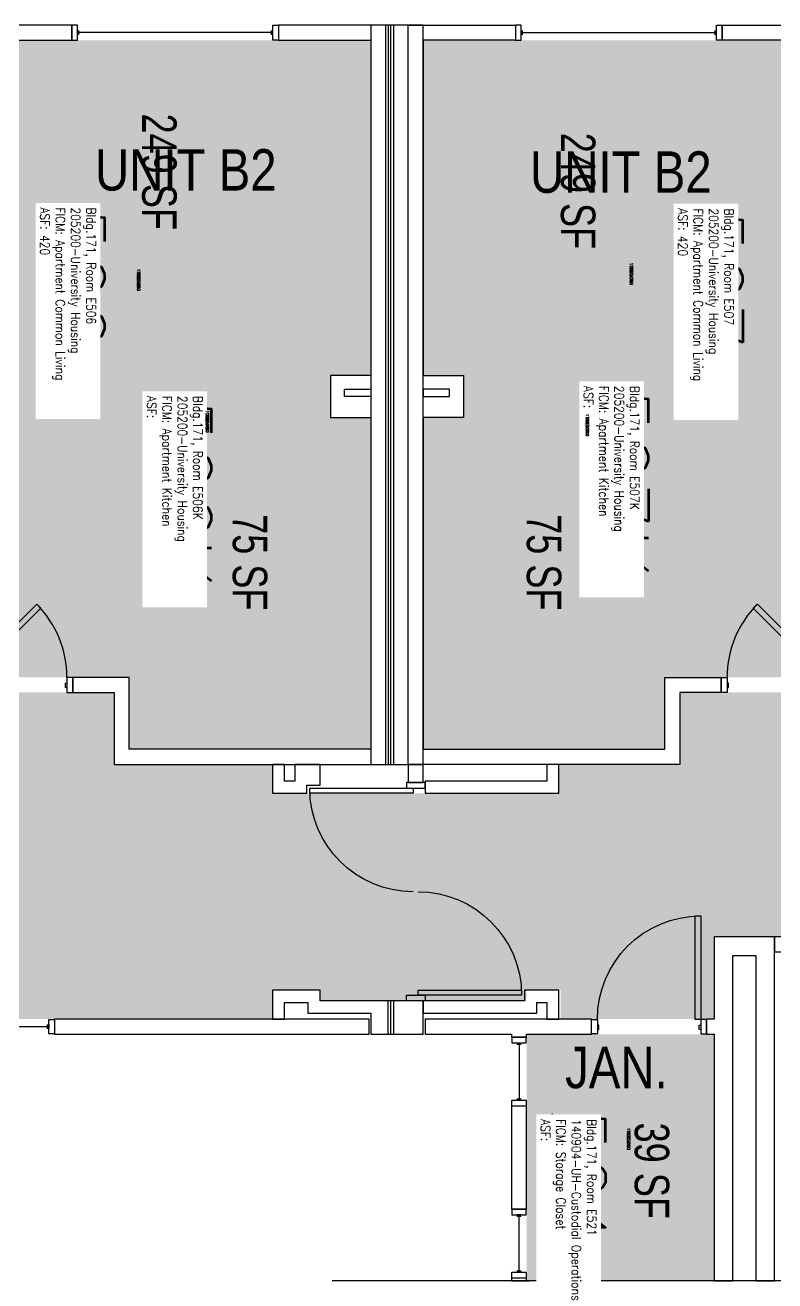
# Model space of a CAD drawing. Header units: inches. Extents: x 9163 to 12690, y -254 to 1288.
# Drawn here: x 10894.7 to 11155.8, y 829.5 to 1266.5 of the extents above; entities that cross this region are included whole.
import ezdxf
from ezdxf.enums import TextEntityAlignment as Align

# ---------------------------------------------------------------- set-up
doc = ezdxf.new("R2010")
doc.units = ezdxf.units.IN
doc.header["$LTSCALE"] = 48
doc.header["$MEASUREMENT"] = 0
for name, color, linetype in [('A-AREA-IDEN', 1, 'Continuous'), ('A-DOOR', 2, 'Continuous'), ('A-GLAZ', 1, 'Continuous'), ('A-IDEN-RNUM', 7, 'Continuous'), ('A-IDEN-SNUM', 4, 'Continuous'), ('A-IDEN-VNUM', 4, 'Continuous'), ('A-WALL', 5, 'Continuous'), ('AREA-TEXT', 3, 'Continuous'), ('Rooms-Category-Color', 7, 'Continuous'), ('Rooms-College-Color', 7, 'Continuous'), ('Rooms-Department-Color', 7, 'Continuous'), ('Rooms-Division-Color', 7, 'Continuous'), ('Rooms-Information', 7, 'Continuous')]:
    doc.layers.add(name, color=color, linetype=linetype)
doc.styles.add('AREA', font='arial.ttf', dxfattribs={"width": 0.75, "height": 12})
doc.styles.add('ROOMSNUMBER', font='txt.shx', dxfattribs={"height": 0.03})
doc.styles.add('ROOMVNUMBER', font='simplex.shx', dxfattribs={"width": 0.85})
doc.styles.get("Standard").update_dxf_attribs({"font": 'ARIALN.TTF'})

msp = doc.modelspace()

# ---------------------------------------------------------------- hatches: boundary and pattern name
at = {"layer": 'Rooms-Category-Color', "true_color": 0x728ef3}
for points in [[(11015.08, 1144.63), (10930.94, 1144.63), (10930.94, 1039.51), (10869.81, 1039.51), (10869.81, 1048.46), (10864.56, 1048.46), (10864.56, 1039.51), (10843.37, 1039.51), (10843.37, 1088.88), (10864.56, 1088.88), (10864.56, 1082.46), (10869.81, 1082.46), (10869.81, 1096.13), (10838.12, 1096.13), (10838.12, 1082.26), (10809.37, 1082.26), (10809.37, 1096.13), (10633.33, 1096.13), (10633.33, 1082.26), (10604.58, 1082.26), (10604.58, 1140.26), (10879.58, 1140.26), (10879.58, 1261.26), (11015.08, 1261.26)], [(11033.33, 1144.63), (11117.48, 1144.63), (11117.48, 1039.51), (11178.6, 1039.51), (11178.6, 1048.46), (11183.85, 1048.46), (11183.85, 1039.51), (11205.05, 1039.51), (11205.05, 1088.88), (11183.85, 1088.88), (11183.85, 1082.46), (11178.6, 1082.46), (11178.6, 1096.13), (11210.3, 1096.13), (11210.3, 1082.26), (11239.05, 1082.26), (11239.05, 1096.13), (11415.08, 1096.13), (11415.08, 1082.26), (11443.83, 1082.26), (11443.83, 1140.26), (11168.83, 1140.26), (11168.83, 1261.26), (11033.33, 1261.26)], [(10930.94, 1014.51), (10930.94, 1144.63), (11001.08, 1144.63), (11001.08, 1130.01), (11015.08, 1130.01), (11015.08, 1014.51)], [(11117.48, 1014.51), (11117.48, 1144.63), (11047.33, 1144.63), (11047.33, 1130.01), (11033.33, 1130.01), (11033.33, 1014.51)], [(11069.33, 915.36), (11069.33, 829.5), (11134.58, 829.5), (11134.58, 915.36)]]:
    msp.add_hatch(color=171, dxfattribs=at).paths.add_polyline_path(points)
at = {"layer": 'Rooms-Category-Color', "true_color": 0xadadad}
for points in [[(11027.46, 926.93), (11026.93, 999.18), (10980.83, 999.18), (10980.83, 1009.26), (10925.69, 1009.26), (10925.69, 1034.26), (10843.37, 1034.26), (10843.37, 1009.26), (10416.27, 1009.26), (10206, 798.98), (10188.32, 816.66), (10130.11, 758.45), (10147.79, 740.77), (9631.02, 224.01), (9613.34, 241.68), (9555.13, 183.47), (9572.81, 165.79), (9505.89, 98.87), (9517.47, 87.29), (9506.15, 75.98), (9498.72, 68.54), (9513.59, 53.35), (9544.69, 22.24), (9691.06, 169.49), (9691.77, 170.2), (9676.92, 185.05), (9743.84, 251.97), (9761.52, 234.29), (9819.73, 292.51), (9802.05, 310.18), (10318.82, 826.95), (10336.49, 809.27), (10394.71, 867.48), (10377.03, 885.16), (10443.95, 952.08), (10554.07, 841.95), (10632.39, 920.61), (10980.83, 920.61), (10980.83, 930.68), (10997.46, 930.68), (10997.46, 926.93)], [(11567.83, 1009.26), (11205.05, 1009.26), (11205.05, 1034.26), (11122.73, 1034.26), (11122.73, 1009.26), (11080.58, 1009.26), (11080.58, 999.18), (11026.93, 999.18), (11027.46, 926.93), (11069.21, 926.93), (11069.21, 930.68), (11081.21, 930.68), (11081.21, 920.62), (11134.61, 920.63), (11134.58, 949.26), (11241.71, 949.26), (11241.71, 829.5), (11258.83, 829.5), (11340.08, 829.5), (11340.08, 949.88), (11559.83, 949.88), (11559.83, 949.26), (11567.83, 949.26)]]:
    msp.add_hatch(color=253, dxfattribs=at).paths.add_polyline_path(points)
at = {"layer": 'Rooms-College-Color', "true_color": 0xadadad}
for points in [[(11015.08, 1144.63), (10930.94, 1144.63), (10930.94, 1039.51), (10869.81, 1039.51), (10869.81, 1048.46), (10864.56, 1048.46), (10864.56, 1039.51), (10843.37, 1039.51), (10843.37, 1088.88), (10864.56, 1088.88), (10864.56, 1082.46), (10869.81, 1082.46), (10869.81, 1096.13), (10838.12, 1096.13), (10838.12, 1082.26), (10809.37, 1082.26), (10809.37, 1096.13), (10633.33, 1096.13), (10633.33, 1082.26), (10604.58, 1082.26), (10604.58, 1140.26), (10879.58, 1140.26), (10879.58, 1261.26), (11015.08, 1261.26)], [(11033.33, 1144.63), (11117.48, 1144.63), (11117.48, 1039.51), (11178.6, 1039.51), (11178.6, 1048.46), (11183.85, 1048.46), (11183.85, 1039.51), (11205.05, 1039.51), (11205.05, 1088.88), (11183.85, 1088.88), (11183.85, 1082.46), (11178.6, 1082.46), (11178.6, 1096.13), (11210.3, 1096.13), (11210.3, 1082.26), (11239.05, 1082.26), (11239.05, 1096.13), (11415.08, 1096.13), (11415.08, 1082.26), (11443.83, 1082.26), (11443.83, 1140.26), (11168.83, 1140.26), (11168.83, 1261.26), (11033.33, 1261.26)], [(10930.94, 1014.51), (10930.94, 1144.63), (11001.08, 1144.63), (11001.08, 1130.01), (11015.08, 1130.01), (11015.08, 1014.51)], [(11117.48, 1014.51), (11117.48, 1144.63), (11047.33, 1144.63), (11047.33, 1130.01), (11033.33, 1130.01), (11033.33, 1014.51)], [(11027.46, 926.93), (11026.93, 999.18), (10980.83, 999.18), (10980.83, 1009.26), (10925.69, 1009.26), (10925.69, 1034.26), (10843.37, 1034.26), (10843.37, 1009.26), (10416.27, 1009.26), (10206, 798.98), (10188.32, 816.66), (10130.11, 758.45), (10147.79, 740.77), (9631.02, 224.01), (9613.34, 241.68), (9555.13, 183.47), (9572.81, 165.79), (9505.89, 98.87), (9517.47, 87.29), (9506.15, 75.98), (9498.72, 68.54), (9513.59, 53.35), (9544.69, 22.24), (9691.06, 169.49), (9691.77, 170.2), (9676.92, 185.05), (9743.84, 251.97), (9761.52, 234.29), (9819.73, 292.51), (9802.05, 310.18), (10318.82, 826.95), (10336.49, 809.27), (10394.71, 867.48), (10377.03, 885.16), (10443.95, 952.08), (10554.07, 841.95), (10632.39, 920.61), (10980.83, 920.61), (10980.83, 930.68), (10997.46, 930.68), (10997.46, 926.93)], [(11567.83, 1009.26), (11205.05, 1009.26), (11205.05, 1034.26), (11122.73, 1034.26), (11122.73, 1009.26), (11080.58, 1009.26), (11080.58, 999.18), (11026.93, 999.18), (11027.46, 926.93), (11069.21, 926.93), (11069.21, 930.68), (11081.21, 930.68), (11081.21, 920.62), (11134.61, 920.63), (11134.58, 949.26), (11241.71, 949.26), (11241.71, 829.5), (11258.83, 829.5), (11340.08, 829.5), (11340.08, 949.88), (11559.83, 949.88), (11559.83, 949.26), (11567.83, 949.26)], [(11069.33, 915.36), (11069.33, 829.5), (11134.58, 829.5), (11134.58, 915.36)]]:
    msp.add_hatch(color=253, dxfattribs=at).paths.add_polyline_path(points)
at = {"layer": 'Rooms-Department-Color', "true_color": 0x604aed}
for points in [[(11015.08, 1144.63), (10930.94, 1144.63), (10930.94, 1039.51), (10869.81, 1039.51), (10869.81, 1048.46), (10864.56, 1048.46), (10864.56, 1039.51), (10843.37, 1039.51), (10843.37, 1088.88), (10864.56, 1088.88), (10864.56, 1082.46), (10869.81, 1082.46), (10869.81, 1096.13), (10838.12, 1096.13), (10838.12, 1082.26), (10809.37, 1082.26), (10809.37, 1096.13), (10633.33, 1096.13), (10633.33, 1082.26), (10604.58, 1082.26), (10604.58, 1140.26), (10879.58, 1140.26), (10879.58, 1261.26), (11015.08, 1261.26)], [(11033.33, 1144.63), (11117.48, 1144.63), (11117.48, 1039.51), (11178.6, 1039.51), (11178.6, 1048.46), (11183.85, 1048.46), (11183.85, 1039.51), (11205.05, 1039.51), (11205.05, 1088.88), (11183.85, 1088.88), (11183.85, 1082.46), (11178.6, 1082.46), (11178.6, 1096.13), (11210.3, 1096.13), (11210.3, 1082.26), (11239.05, 1082.26), (11239.05, 1096.13), (11415.08, 1096.13), (11415.08, 1082.26), (11443.83, 1082.26), (11443.83, 1140.26), (11168.83, 1140.26), (11168.83, 1261.26), (11033.33, 1261.26)], [(10930.94, 1014.51), (10930.94, 1144.63), (11001.08, 1144.63), (11001.08, 1130.01), (11015.08, 1130.01), (11015.08, 1014.51)], [(11117.48, 1014.51), (11117.48, 1144.63), (11047.33, 1144.63), (11047.33, 1130.01), (11033.33, 1130.01), (11033.33, 1014.51)], [(11069.33, 915.36), (11069.33, 829.5), (11134.58, 829.5), (11134.58, 915.36)]]:
    msp.add_hatch(color=173, dxfattribs=at).paths.add_polyline_path(points)
at = {"layer": 'Rooms-Department-Color', "true_color": 0xacacac}
for points in [[(11027.46, 926.93), (11026.93, 999.18), (10980.83, 999.18), (10980.83, 1009.26), (10925.69, 1009.26), (10925.69, 1034.26), (10843.37, 1034.26), (10843.37, 1009.26), (10416.27, 1009.26), (10206, 798.98), (10188.32, 816.66), (10130.11, 758.45), (10147.79, 740.77), (9631.02, 224.01), (9613.34, 241.68), (9555.13, 183.47), (9572.81, 165.79), (9505.89, 98.87), (9517.47, 87.29), (9506.15, 75.98), (9498.72, 68.54), (9513.59, 53.35), (9544.69, 22.24), (9691.06, 169.49), (9691.77, 170.2), (9676.92, 185.05), (9743.84, 251.97), (9761.52, 234.29), (9819.73, 292.51), (9802.05, 310.18), (10318.82, 826.95), (10336.49, 809.27), (10394.71, 867.48), (10377.03, 885.16), (10443.95, 952.08), (10554.07, 841.95), (10632.39, 920.61), (10980.83, 920.61), (10980.83, 930.68), (10997.46, 930.68), (10997.46, 926.93)], [(11567.83, 1009.26), (11205.05, 1009.26), (11205.05, 1034.26), (11122.73, 1034.26), (11122.73, 1009.26), (11080.58, 1009.26), (11080.58, 999.18), (11026.93, 999.18), (11027.46, 926.93), (11069.21, 926.93), (11069.21, 930.68), (11081.21, 930.68), (11081.21, 920.62), (11134.61, 920.63), (11134.58, 949.26), (11241.71, 949.26), (11241.71, 829.5), (11258.83, 829.5), (11340.08, 829.5), (11340.08, 949.88), (11559.83, 949.88), (11559.83, 949.26), (11567.83, 949.26)]]:
    msp.add_hatch(color=253, dxfattribs=at).paths.add_polyline_path(points)
at = {"layer": 'Rooms-Division-Color', "true_color": 0x604aed}
for points in [[(11015.08, 1144.63), (10930.94, 1144.63), (10930.94, 1039.51), (10869.81, 1039.51), (10869.81, 1048.46), (10864.56, 1048.46), (10864.56, 1039.51), (10843.37, 1039.51), (10843.37, 1088.88), (10864.56, 1088.88), (10864.56, 1082.46), (10869.81, 1082.46), (10869.81, 1096.13), (10838.12, 1096.13), (10838.12, 1082.26), (10809.37, 1082.26), (10809.37, 1096.13), (10633.33, 1096.13), (10633.33, 1082.26), (10604.58, 1082.26), (10604.58, 1140.26), (10879.58, 1140.26), (10879.58, 1261.26), (11015.08, 1261.26)], [(11033.33, 1144.63), (11117.48, 1144.63), (11117.48, 1039.51), (11178.6, 1039.51), (11178.6, 1048.46), (11183.85, 1048.46), (11183.85, 1039.51), (11205.05, 1039.51), (11205.05, 1088.88), (11183.85, 1088.88), (11183.85, 1082.46), (11178.6, 1082.46), (11178.6, 1096.13), (11210.3, 1096.13), (11210.3, 1082.26), (11239.05, 1082.26), (11239.05, 1096.13), (11415.08, 1096.13), (11415.08, 1082.26), (11443.83, 1082.26), (11443.83, 1140.26), (11168.83, 1140.26), (11168.83, 1261.26), (11033.33, 1261.26)], [(10930.94, 1014.51), (10930.94, 1144.63), (11001.08, 1144.63), (11001.08, 1130.01), (11015.08, 1130.01), (11015.08, 1014.51)], [(11117.48, 1014.51), (11117.48, 1144.63), (11047.33, 1144.63), (11047.33, 1130.01), (11033.33, 1130.01), (11033.33, 1014.51)], [(11069.33, 915.36), (11069.33, 829.5), (11134.58, 829.5), (11134.58, 915.36)]]:
    msp.add_hatch(color=173, dxfattribs=at).paths.add_polyline_path(points)
at = {"layer": 'Rooms-Division-Color', "true_color": 0xadadad}
for points in [[(11027.46, 926.93), (11026.93, 999.18), (10980.83, 999.18), (10980.83, 1009.26), (10925.69, 1009.26), (10925.69, 1034.26), (10843.37, 1034.26), (10843.37, 1009.26), (10416.27, 1009.26), (10206, 798.98), (10188.32, 816.66), (10130.11, 758.45), (10147.79, 740.77), (9631.02, 224.01), (9613.34, 241.68), (9555.13, 183.47), (9572.81, 165.79), (9505.89, 98.87), (9517.47, 87.29), (9506.15, 75.98), (9498.72, 68.54), (9513.59, 53.35), (9544.69, 22.24), (9691.06, 169.49), (9691.77, 170.2), (9676.92, 185.05), (9743.84, 251.97), (9761.52, 234.29), (9819.73, 292.51), (9802.05, 310.18), (10318.82, 826.95), (10336.49, 809.27), (10394.71, 867.48), (10377.03, 885.16), (10443.95, 952.08), (10554.07, 841.95), (10632.39, 920.61), (10980.83, 920.61), (10980.83, 930.68), (10997.46, 930.68), (10997.46, 926.93)], [(11567.83, 1009.26), (11205.05, 1009.26), (11205.05, 1034.26), (11122.73, 1034.26), (11122.73, 1009.26), (11080.58, 1009.26), (11080.58, 999.18), (11026.93, 999.18), (11027.46, 926.93), (11069.21, 926.93), (11069.21, 930.68), (11081.21, 930.68), (11081.21, 920.62), (11134.61, 920.63), (11134.58, 949.26), (11241.71, 949.26), (11241.71, 829.5), (11258.83, 829.5), (11340.08, 829.5), (11340.08, 949.88), (11559.83, 949.88), (11559.83, 949.26), (11567.83, 949.26)]]:
    msp.add_hatch(color=253, dxfattribs=at).paths.add_polyline_path(points)

# ---------------------------------------------------------------- linework, layer by layer
at = {"layer": 'A-DOOR'}
for p, q in [((10993.83, 999.18), (10993.83, 1000.93)), ((10993.83, 1000.93), (11029.83, 1000.93)), ((11033.96, 1002.93), (11027.46, 1002.93)), ((11027.46, 1002.93), (11027.46, 1000.93)), ((11027.46, 1000.93), (11033.96, 1000.93)), ((11029.83, 1000.93), (11029.83, 999.18)), ((11033.96, 1000.93), (11033.96, 1002.93)), ((11029.83, 999.18), (10993.83, 999.18)), ((11127.96, 920.49), (11127.96, 956.49)), ((11127.96, 956.49), (11129.96, 956.49)), ((11129.96, 956.49), (11129.96, 920.49)), ((11027.46, 926.93), (11027.46, 928.93)), ((11027.46, 928.93), (11033.96, 928.93)), ((11033.96, 926.93), (11027.46, 926.93)), ((11031.58, 928.93), (11031.58, 930.68)), ((11031.58, 930.68), (11067.58, 930.68)), ((11067.58, 928.93), (11031.58, 928.93)), ((11033.96, 928.93), (11033.96, 926.93)), ((11067.58, 930.68), (11067.58, 928.93)), ((11091.96, 915.49), (11091.96, 920.49)), ((11091.96, 920.49), (11093.96, 920.49)), ((11093.96, 920.49), (11093.96, 915.49)), ((11094.46, 918.49), (11093.96, 918.49)), ((11093.96, 918.49), (11093.96, 916.99)), ((11094.46, 916.99), (11094.46, 918.49)), ((11129.96, 920.49), (11127.96, 920.49)), ((11129.46, 916.99), (11129.46, 918.49)), ((11129.46, 918.49), (11129.96, 918.49)), ((11131.96, 920.49), (11129.96, 920.49)), ((11129.96, 920.49), (11129.96, 915.49)), ((11129.96, 918.49), (11129.96, 916.99)), ((11131.96, 915.49), (11131.96, 920.49)), ((11093.96, 915.49), (11091.96, 915.49)), ((11093.96, 916.99), (11094.46, 916.99)), ((11129.96, 916.99), (11129.46, 916.99)), ((11129.96, 915.49), (11131.96, 915.49))]:
    msp.add_line(p, q, dxfattribs=at)
for points in [[(10873.3, 1039.51), (10874.72, 1038.09), (10900.17, 1063.55), (10898.76, 1064.96)], [(11175.11, 1039.51), (11173.7, 1038.09), (11148.24, 1063.55), (11149.66, 1064.96)], [(10909.3, 1036.01), (10908.8, 1036.01), (10908.8, 1037.51), (10909.3, 1037.51)], [(10909.3, 1034.26), (10911.3, 1034.26), (10911.3, 1039.51), (10909.3, 1039.51)], [(11139.11, 1034.26), (11137.11, 1034.26), (11137.11, 1039.51), (11139.11, 1039.51)], [(11139.11, 1036.01), (11139.61, 1036.01), (11139.61, 1037.51), (11139.11, 1037.51)]]:
    msp.add_lwpolyline(points, close=True, dxfattribs=at)
for centre, start, end in [((10873.3, 1039.51), 0, 45), ((11175.11, 1039.51), 135, 180)]:
    msp.add_arc(centre, 36, start, end, dxfattribs=at)
at = {"layer": 'A-DOOR', "extrusion": (0, 0, -1)}
for centre, start, end in [((-11029.83, 1000.93), 270, 360), ((-11031.58, 928.93), 90, 180), ((-11129.96, 920.49), 0, 90)]:
    msp.add_arc(centre, 36, start, end, dxfattribs=at)
at = {"layer": 'A-GLAZ'}
for p, q in [((10913.47, 1263.13), (10913.47, 1264.63)), ((10980.47, 1263.88), (10913.47, 1263.88)), ((10980.47, 1263.13), (10980.47, 1264.63)), ((11067.95, 1263.13), (11067.95, 1264.63)), ((11067.95, 1263.88), (11134.95, 1263.88)), ((11134.95, 1263.13), (11134.95, 1264.63)), ((10853.5, 917.99), (10902.5, 917.99)), ((10902.5, 917.24), (10902.5, 918.74)), ((10903, 920.49), (10905, 920.49)), ((10903, 915.49), (10903, 920.49)), ((10903, 918.74), (10903, 917.24)), ((10905, 920.49), (10905, 915.49)), ((10905, 915.49), (10903, 915.49)), ((11069.21, 914.36), (11064.21, 914.36)), ((11064.21, 914.36), (11064.21, 912.36)), ((11069.21, 912.36), (11069.21, 914.36)), ((11064.21, 912.36), (11069.21, 912.36)), ((11065.96, 912.36), (11067.46, 912.36)), ((11065.96, 911.86), (11067.46, 911.86)), ((11066.71, 911.86), (11066.71, 892.86)), ((11064.21, 890.36), (11064.21, 892.36)), ((11064.21, 892.36), (11069.21, 892.36)), ((11065.96, 892.86), (11067.46, 892.86)), ((11067.46, 892.36), (11065.96, 892.36)), ((11069.21, 892.36), (11069.21, 890.36)), ((11069.21, 890.36), (11064.21, 890.36)), ((11069.21, 854.5), (11064.21, 854.5)), ((11064.21, 854.5), (11064.21, 852.5)), ((11064.21, 852.5), (11069.21, 852.5)), ((11067.46, 852.5), (11065.96, 852.5)), ((11069.21, 852.5), (11069.21, 854.5)), ((11065.96, 852), (11067.46, 852)), ((11066.71, 833), (11066.71, 852)), ((11064.21, 830.5), (11064.21, 832.5)), ((11064.21, 832.5), (11069.21, 832.5)), ((11069.21, 830.5), (11064.21, 830.5)), ((11065.96, 833), (11067.46, 833)), ((11065.96, 832.5), (11067.46, 832.5)), ((11069.21, 832.5), (11069.21, 830.5)), ((11064.08, 829.5), (11063.08, 829.5)), ((11069.33, 829.5), (11070.33, 829.5))]:
    msp.add_line(p, q, dxfattribs=at)
for points in [[(10912.97, 1266.51), (10910.97, 1266.51), (10910.97, 1261.26), (10912.97, 1261.26)], [(10980.97, 1266.51), (10982.97, 1266.51), (10982.97, 1261.26), (10980.97, 1261.26)], [(11067.45, 1266.51), (11065.45, 1266.51), (11065.45, 1261.26), (11067.45, 1261.26)], [(11135.45, 1266.51), (11137.45, 1266.51), (11137.45, 1261.26), (11135.45, 1261.26)]]:
    msp.add_lwpolyline(points, close=True, dxfattribs=at)
at = {"layer": 'A-WALL'}
for p, q in [((10910.97, 1266.51), (10879.58, 1266.51)), ((10910.97, 1261.26), (10910.97, 1266.51)), ((11020.33, 1266.51), (10982.97, 1266.51)), ((10982.97, 1266.51), (10982.97, 1261.26)), ((11015.08, 1266.51), (11015.08, 1009.26)), ((11033.33, 1266.51), (11015.08, 1266.51)), ((11020.33, 1009.26), (11020.33, 1266.51)), ((11021.08, 1266.51), (11021.08, 1009.26)), ((11022.08, 1009.26), (11022.08, 1266.51)), ((11023.08, 1009.26), (11023.08, 1266.51)), ((11028.08, 1266.51), (11065.45, 1266.51)), ((11028.08, 1009.26), (11028.08, 1266.51)), ((11033.33, 1009.26), (11033.33, 1266.51)), ((11065.45, 1266.51), (11065.45, 1261.26)), ((11137.45, 1266.51), (11168.83, 1266.51)), ((11137.45, 1261.26), (11137.45, 1266.51)), ((10879.58, 1261.26), (10910.97, 1261.26)), ((10982.97, 1261.26), (11015.08, 1261.26)), ((11015.08, 1261.26), (11015.08, 1144.63)), ((11065.45, 1261.26), (11033.33, 1261.26)), ((11033.33, 1261.26), (11033.33, 1144.63)), ((11168.83, 1261.26), (11137.45, 1261.26)), ((11001.08, 1144.63), (11001.08, 1130.01)), ((11015.08, 1144.63), (11001.08, 1144.63)), ((11033.33, 1144.63), (11047.33, 1144.63)), ((11047.33, 1144.63), (11047.33, 1130.01)), ((11005.96, 1137.26), (11005.96, 1139.76)), ((11005.96, 1139.76), (11015.08, 1139.76)), ((11015.08, 1137.26), (11005.96, 1137.26)), ((11015.08, 1139.76), (11015.08, 1137.26)), ((11033.33, 1139.76), (11033.33, 1137.26)), ((11042.46, 1139.76), (11033.33, 1139.76)), ((11033.33, 1137.26), (11042.46, 1137.26)), ((11042.46, 1137.26), (11042.46, 1139.76)), ((11001.08, 1130.01), (11015.08, 1130.01)), ((11015.08, 1130.01), (11015.08, 1014.51)), ((11033.33, 1130.01), (11033.33, 1014.51)), ((11047.33, 1130.01), (11033.33, 1130.01)), ((10930.94, 1039.51), (10911.3, 1039.51)), ((10911.3, 1039.51), (10911.3, 1034.26)), ((10930.94, 1014.51), (10930.94, 1039.51)), ((11117.48, 1039.51), (11137.11, 1039.51)), ((11117.48, 1014.51), (11117.48, 1039.51)), ((11137.11, 1039.51), (11137.11, 1034.26)), ((10911.3, 1034.26), (10925.69, 1034.26)), ((10925.69, 1034.26), (10925.69, 1009.26)), ((11137.11, 1034.26), (11122.73, 1034.26)), ((11122.73, 1034.26), (11122.73, 1009.26)), ((11015.08, 1014.51), (10930.94, 1014.51)), ((11033.33, 1014.51), (11117.48, 1014.51)), ((10925.69, 1009.26), (11020.33, 1009.26)), ((10985.08, 1009.26), (10980.83, 1009.26)), ((10980.83, 1009.26), (10980.83, 999.18)), ((10985.08, 1003.43), (10985.08, 1009.26)), ((10988.58, 1009.26), (10988.58, 1003.43)), ((10997.46, 1009.26), (10988.58, 1009.26)), ((10997.46, 1002.01), (10997.46, 1009.26)), ((11015.08, 1009.26), (11033.33, 1009.26)), ((11028.08, 1009.26), (11028.08, 1002.93)), ((11033.33, 1009.26), (11028.08, 1009.26)), ((11122.73, 1009.26), (11028.08, 1009.26)), ((11033.33, 1002.93), (11033.33, 1009.26)), ((11080.58, 1009.26), (11076.33, 1009.26)), ((11076.33, 1009.26), (11076.33, 1003.43)), ((11080.58, 999.18), (11080.58, 1009.26)), ((10988.58, 1003.43), (10985.08, 1003.43)), ((10992.83, 999.18), (10992.83, 1002.01)), ((10992.83, 1002.01), (10997.46, 1002.01)), ((11028.08, 1002.93), (11033.33, 1002.93)), ((11076.33, 1003.43), (11033.96, 1003.43)), ((11033.96, 1003.43), (11033.96, 999.18)), ((10980.83, 999.18), (10992.83, 999.18)), ((11033.96, 999.18), (11080.58, 999.18)), ((11134.58, 949.26), (11134.58, 920.61)), ((11155.58, 949.26), (11134.58, 949.26)), ((11155.58, 829.5), (11155.58, 949.26)), ((11241.71, 949.26), (11155.58, 949.26)), ((11155.58, 949.26), (11155.58, 944.01)), ((11155.58, 944.01), (11236.46, 944.01)), ((11141.08, 829.5), (11141.08, 942.76)), ((11141.08, 942.76), (11149.08, 942.76)), ((11149.08, 942.76), (11149.08, 829.5)), ((10997.46, 930.68), (10980.83, 930.68)), ((10980.83, 930.68), (10980.83, 920.61)), ((10997.46, 926.93), (10997.46, 930.68)), ((11015.71, 926.93), (10997.46, 926.93)), ((11033.33, 926.93), (11015.71, 926.93)), ((11021.08, 915.36), (11021.08, 926.93)), ((11022.08, 915.36), (11022.08, 926.93)), ((11023.08, 915.36), (11023.08, 926.93)), ((11033.33, 926.93), (11033.33, 922.68)), ((11068.58, 926.93), (11033.33, 926.93)), ((11033.33, 915.36), (11033.33, 926.93)), ((11080.58, 930.68), (11068.58, 930.68)), ((11068.58, 930.68), (11068.58, 926.93)), ((11080.58, 920.61), (11080.58, 930.68)), ((10985.08, 926.43), (10993.21, 926.43)), ((10985.08, 920.61), (10985.08, 926.43)), ((10993.21, 926.43), (10993.21, 922.68)), ((10993.21, 922.68), (11015.08, 922.68)), ((11015.08, 922.68), (11015.08, 915.36)), ((11033.33, 922.68), (11072.83, 922.68)), ((11072.83, 926.43), (11076.33, 926.43)), ((11072.83, 922.68), (11072.83, 926.43)), ((11076.33, 926.43), (11076.33, 920.61)), ((11014.46, 920.61), (10905, 920.61)), ((10905, 920.61), (10905, 915.36)), ((10980.83, 920.61), (10985.08, 920.61)), ((11014.46, 915.36), (11014.46, 920.61)), ((11091.96, 920.61), (11033.96, 920.61)), ((11033.96, 920.61), (11033.96, 915.36)), ((11076.33, 920.61), (11080.58, 920.61)), ((11091.96, 915.36), (11091.96, 920.61)), ((11134.58, 920.61), (11131.96, 920.61)), ((11131.96, 920.61), (11131.96, 915.36)), ((10905, 915.36), (11014.46, 915.36)), ((11015.08, 915.36), (11033.33, 915.36)), ((11033.96, 915.36), (11064.08, 915.36)), ((11064.08, 915.36), (11064.08, 914.36)), ((11064.08, 914.36), (11069.33, 914.36)), ((11069.33, 915.36), (11091.96, 915.36)), ((11069.33, 914.36), (11069.33, 915.36)), ((11131.96, 915.36), (11134.58, 915.36)), ((11134.58, 915.36), (11134.58, 829.5)), ((11064.08, 890.36), (11064.08, 854.5)), ((11069.33, 890.36), (11064.08, 890.36)), ((11069.33, 854.5), (11069.33, 890.36)), ((11064.08, 854.5), (11069.33, 854.5)), ((11064.08, 830.5), (11064.08, 829.5)), ((11069.33, 830.5), (11064.08, 830.5)), ((11069.33, 829.5), (11069.33, 830.5)), ((11258.83, 829.5), (11001.58, 829.5)), ((11064.08, 829.5), (11069.33, 829.5)), ((11134.58, 829.5), (11141.08, 829.5)), ((11149.08, 829.5), (11155.58, 829.5))]:
    msp.add_line(p, q, dxfattribs=at)

# ---------------------------------------------------------------- texts
at = {"layer": 'A-AREA-IDEN'}
for s, p in [('UNIT B2', (10950.67, 1208.92)), ('UNIT B2', (11102.14, 1208.16)), ('JAN.', (11100.59, 896.56))]:
    msp.add_text(s, height=14.4, dxfattribs=at).set_placement(p, align=Align.CENTER)
at = {"layer": 'A-IDEN-RNUM', "style": 'ROOMSNUMBER', "width": 0.85}
for s, p in [('0506-00', (10934.29, 1177.87)), ('0507-00', (11105.81, 1179.92)), ('0506-K0', (10958.18, 1128.53)), ('0507-K0', (11090.48, 1127.29)), ('0521-00', (11104.85, 878.95))]:
    msp.add_text(s, height=1, rotation=270, dxfattribs=at).set_placement(p, align=Align.MIDDLE_CENTER)
at = {"layer": 'A-IDEN-SNUM', "style": 'ROOMSNUMBER', "width": 0.85}
for s, p in [('1710E50600', (10934.29, 1177.87)), ('1710E50700', (11105.81, 1179.92)), ('1710E506K0', (10958.18, 1128.53)), ('1710E507K0', (11090.48, 1127.29)), ('1710E52100', (11104.85, 878.95))]:
    msp.add_text(s, height=1, rotation=270, dxfattribs=at).set_placement(p, align=Align.MIDDLE_CENTER)
at = {"layer": 'A-IDEN-VNUM', "style": 'ROOMVNUMBER', "width": 0.85}
for s, p in [('506', (10911.26, 1178.92)), ('507', (11133.37, 1178.16)), ('507K', (11100.5, 1107.24)), ('506K', (10948.42, 1103.77)), ('521', (11085.56, 865.33))]:
    msp.add_text(s, height=22.5, rotation=270, dxfattribs=at).set_placement(p, align=Align.MIDDLE_CENTER)
at = {"layer": 'AREA-TEXT', "style": 'AREA', "width": 0.75}
for s, p in [('249 SF', (10941.46, 1215.47)), ('249 SF', (11087.26, 1208.8)), ('75 SF', (10973.01, 1079.57)), ('75 SF', (11075.4, 1079.57)), ('39 SF', (11112.97, 867.83))]:
    msp.add_text(s, height=12, rotation=270, dxfattribs=at).set_placement(p, align=Align.MIDDLE_CENTER)

# ---------------------------------------------------------------- next in the draw order: texts
at = {"layer": 'Rooms-Information', "char_height": 3.2143, "width": 72, "attachment_point": 7, "rotation": 270, "style": 'ROOMVNUMBER', "bg_fill": 3, "box_fill_scale": 1.5, "bg_fill_color": 256, "bg_fill_true_color": 13158600, "bg_fill_transparency": 0}
for s, insert in [('Bldg.171, Room E506^M^J205200-University Housing^M^JFICM: Apartment Common Living^M^JASF: 420', (10900.01, 1203.05)), ('Bldg.171, Room E507^M^J205200-University Housing^M^JFICM: Apartment Common Living^M^JASF: 420', (11122.12, 1202.75)), ('Bldg.171, Room E507K^M^J205200-University Housing^M^JFICM: Apartment Kitchen^M^JASF: ', (11089.25, 1140.94)), ('Bldg.171, Room E506K^M^J205200-University Housing^M^JFICM: Apartment Kitchen^M^JASF: ', (10937.17, 1137.46)), ('Bldg.171, Room E521^M^J140904-UH-Custodial Operations^M^JFICM: Storage Closet^M^JASF: ', (11074.31, 885.82))]:
    msp.add_mtext(s, dxfattribs=dict(at, insert=insert))

doc.saveas('drawing.dxf')
